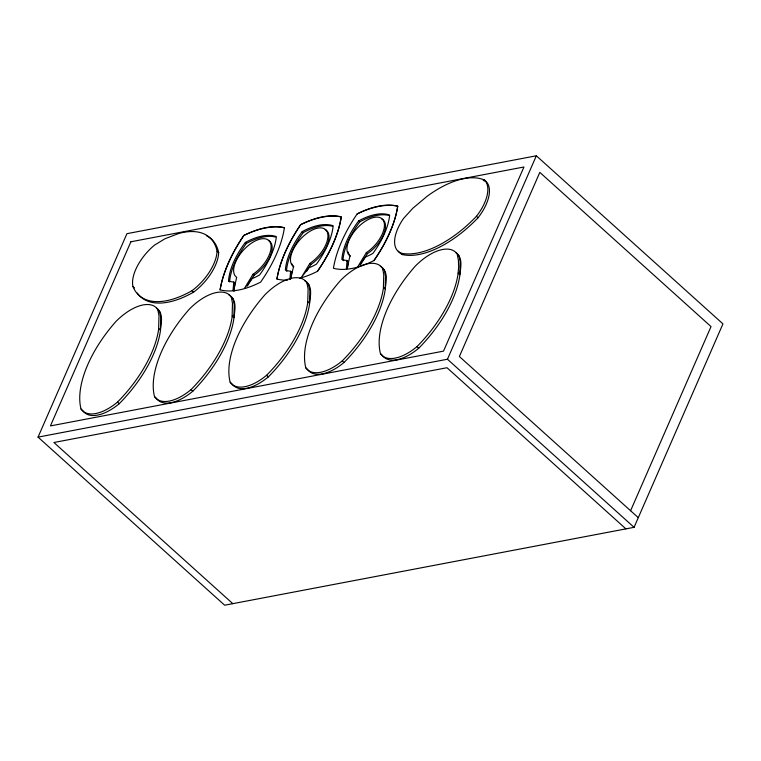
<?xml version="1.0" encoding="UTF-8"?>
<svg xmlns="http://www.w3.org/2000/svg" width="761" height="761" viewBox="0 0 761 761"><rect width="100%" height="100%" fill="white"/><g stroke="black" fill="none" stroke-linecap="round" stroke-linejoin="round"><path stroke-width="1.14" d="M233.047 290.302L233.77 282.046A64.019 32.19 -48 0 1 228.528 280.961A59.31 29.822 -48 0 1 245.356 242.445A61.441 30.897 -48 0 1 276.338 236.614A63.039 31.696 -48 0 1 259.577 274.978A52.347 26.321 -48 0 1 252.015 278.621L244.462 288.333L253.023 274.236A24.466 12.3 -48 0 0 270.669 243.577A24.466 12.3 -48 0 0 245.071 248.447A24.466 12.3 -48 0 0 236.7 277.337L233.694 290.179A1.008 0.504 -48 0 1 233.047 290.302L234.122 291.273M234.226 290.093L234.854 283.016L233.77 282.046M289.893 279.487L290.626 271.23A64.019 32.19 -48 0 1 285.375 270.145A59.31 29.822 -48 0 1 302.203 231.629A61.441 30.897 -48 0 1 333.185 225.798A63.039 31.696 -48 0 1 316.424 264.162A52.347 26.321 -48 0 1 308.871 267.805L301.308 277.518L309.87 263.42A24.466 12.3 -48 0 0 327.515 232.761A24.466 12.3 -48 0 0 301.917 237.632A24.466 12.3 -48 0 0 293.546 266.521L290.54 279.363M291.282 276.918L291.701 272.2L290.626 271.23M347.102 260.49L346.379 268.747A1.008 0.504 -48 0 0 347.026 268.623L350.022 255.782A24.466 12.3 -48 0 1 358.393 226.883A24.466 12.3 -48 0 1 384.001 222.012A24.466 12.3 -48 0 1 366.355 252.671L357.756 266.74L365.347 257.056A52.347 26.321 -48 0 0 372.9 253.423A63.039 31.696 -48 0 0 389.67 215.049A61.441 30.897 -48 0 0 358.688 220.88A59.31 29.822 -48 0 0 341.86 259.396A64.019 32.19 -48 0 0 347.102 260.49L348.177 261.461L347.663 267.358M38.05 437.118L126.935 233.675L536.343 155.786L722.95 323.882L634.065 527.325L224.657 605.214L38.05 437.118L447.458 359.23L634.065 527.325M447.458 359.23L536.343 155.786M630.584 510.736L711.031 326.593L539.825 172.376L459.378 356.519L638.289 517.67M247.315 286.136L254.098 275.206A24.466 12.3 -48 0 0 270.402 255.686A24.466 12.3 -48 0 0 268.3 240.4M306.626 271.344L310.945 264.39A24.466 12.3 -48 0 0 327.249 244.871A24.466 12.3 -48 0 0 325.147 229.584M360.647 264.581L367.43 253.641A24.466 12.3 -48 0 0 383.734 234.131A24.466 12.3 -48 0 0 381.632 218.835M402.712 254.65L401.095 253.194A37.07 18.635 -48 0 1 403.596 218.388L412.9 208.2L426.883 196.462A83.054 41.76 -48 0 1 484.443 180.015L486.051 181.47A37.527 18.863 -48 0 1 478.079 217.732A86.288 43.387 -48 0 1 402.712 254.65A37.07 18.635 -48 0 1 398.326 251.149M484.443 180.015A37.527 18.863 -48 0 1 476.472 216.276L478.079 217.732M382.222 355.216L380.452 353.618A94.821 47.677 -48 0 1 415.221 266.207A40.733 20.48 -48 0 1 455.725 252.319L459.026 255.915L460.177 261.889L459.796 275.653A91.263 45.888 -48 0 1 418.674 348.281A41.237 20.737 -48 0 1 382.707 355.882M458.112 273.094L459.882 274.692C460.586 267.872 462.764 259.463 457.494 253.908A40.733 20.48 -48 0 0 455.877 252.633M358.688 220.88L359.763 221.86A61.441 30.897 -48 0 1 388.728 215.42M366.355 252.671L367.43 253.641M382.612 268.519L384.391 270.117L385.542 276.091L385.161 289.855A91.263 45.888 -48 0 1 344.039 362.474A41.237 20.737 -48 0 1 307.577 369.418L305.808 367.82A94.821 47.677 -48 0 1 340.586 280.409A40.733 20.48 -48 0 1 381.08 266.521L382.612 268.519L383.763 274.502L383.392 288.267A91.263 45.888 -48 0 1 342.26 360.885A41.237 20.737 -48 0 1 305.808 367.82M383.477 287.297L385.247 288.895C385.951 282.074 388.129 273.665 382.859 268.11A40.733 20.48 -48 0 0 380.329 266.312M302.203 231.629L303.278 232.6A61.441 30.897 -48 0 1 332.243 226.169M625.903 528.876L446.992 367.725L53.907 442.502L232.818 603.663M380.452 353.618A41.237 20.737 -48 0 0 416.904 346.683L418.674 348.281M309.87 263.42L310.945 264.39M306.949 282.921L308.728 284.509L309.879 290.483L309.499 304.248A91.263 45.888 -48 0 1 268.376 376.876A41.237 20.737 -48 0 1 231.915 383.81L230.145 382.212A94.821 47.677 -48 0 1 264.923 294.802A40.733 20.48 -48 0 1 305.418 280.914L306.949 282.921L308.1 288.895L307.729 302.659A91.263 45.888 -48 0 1 266.597 375.278A41.237 20.737 -48 0 1 230.145 382.212M245.356 242.445L246.431 243.415A61.441 30.897 -48 0 1 275.396 236.985M307.815 301.689L309.584 303.287C310.288 296.467 312.467 288.058 307.197 282.502A40.733 20.48 -48 0 0 304.666 280.704M253.023 274.236L254.098 275.206M342.26 360.885L344.039 362.474M134.535 287.934L132.928 286.488A37.07 18.635 -48 0 1 154.502 245.128L165.07 238.707L178.873 233.446A83.054 41.76 -48 0 1 217.066 251.216L218.673 252.662A37.527 18.863 -48 0 1 193.532 292.195A86.288 43.387 -48 0 1 137.294 293.061M228.528 280.961L229.603 281.931A59.31 29.822 -48 0 1 246.431 243.415M231.334 297.304L233.104 298.902L234.255 304.876L233.874 318.64A91.263 45.888 -48 0 1 192.752 391.259A41.237 20.737 -48 0 1 156.29 398.193L154.521 396.605A94.821 47.677 -48 0 1 189.299 309.194A40.733 20.48 -48 0 1 229.803 295.297L231.334 297.304L232.486 303.278L232.105 317.042A91.263 45.888 -48 0 1 190.982 389.661A41.237 20.737 -48 0 1 154.521 396.605M232.191 316.081L233.96 317.67C234.664 310.849 236.842 302.45 231.572 296.895A40.733 20.48 -48 0 0 229.051 295.087M132.928 286.488A86.288 43.387 -48 0 0 191.924 290.74L193.532 292.195M266.597 375.278L268.376 376.876M157.841 309.737L159.61 311.335L160.761 317.308L160.381 331.073A91.263 45.888 -48 0 1 119.258 403.691A41.237 20.737 -48 0 1 82.797 410.626L81.027 409.038A94.821 47.677 -48 0 1 115.805 321.627A40.733 20.48 -48 0 1 156.309 307.729L157.841 309.737L158.992 315.71L158.611 329.475A91.263 45.888 -48 0 1 117.489 402.103A41.237 20.737 -48 0 1 81.027 409.038M158.697 328.514L160.466 330.112C161.17 323.282 163.349 314.883 158.079 309.327A40.733 20.48 -48 0 0 156.462 308.043M190.982 389.661L192.752 391.259M117.489 402.103L119.258 403.691M457.256 254.317L458.407 260.3L458.664 266.902L458.027 274.065A91.263 45.888 -48 0 1 416.904 346.683M284.395 227.729A100.994 50.787 -48 0 1 260.623 282.122A90.454 45.479 -48 0 1 220.1 289.836A107.967 54.288 -48 0 1 243.862 235.444A99.472 50.017 -48 0 1 284.395 227.729A92.538 46.526 -48 0 0 243.862 235.444A105.094 52.842 -48 0 0 220.1 289.836M287.706 280.124A90.454 45.479 -48 0 1 276.947 279.021A106.511 53.555 -48 0 1 300.719 224.628A99.472 50.017 -48 0 1 341.242 216.914A100.994 50.787 -48 0 1 317.48 271.306A90.454 45.479 -48 0 1 299.815 278.222M276.947 279.021A105.094 52.842 -48 0 1 300.719 224.628A92.538 46.526 -48 0 1 341.242 216.914A103.743 52.167 -48 0 1 317.48 271.306M357.194 213.879A105.094 52.842 -48 0 0 333.432 268.272A90.454 45.479 -48 0 0 373.955 260.557A102.355 51.463 -48 0 0 397.718 206.174A99.472 50.017 -48 0 0 357.194 213.879A92.538 46.526 -48 0 1 397.718 206.174A100.994 50.787 -48 0 1 373.955 260.557M217.066 251.216A37.527 18.863 -48 0 1 191.924 290.74M206.402 235.701A83.054 41.76 -48 0 1 218.673 252.662M476.472 216.276A86.288 43.387 -48 0 1 401.095 253.194M483.235 180.443A83.054 41.76 -48 0 1 486.051 181.47M350.279 256.086A24.466 12.3 -48 0 1 348.215 252.053M348.177 261.461A64.019 32.19 -48 0 1 346.797 261.299M343.753 260.633A64.019 32.19 -48 0 1 342.935 260.367A59.31 29.822 -48 0 1 359.763 221.86M293.794 266.826A24.466 12.3 -48 0 1 292.034 263.972M291.701 272.2A64.019 32.19 -48 0 1 291.235 272.153M286.859 271.249A64.019 32.19 -48 0 1 286.45 271.116M286.536 270.174A59.31 29.822 -48 0 1 303.278 232.6M234.854 283.016A64.019 32.19 -48 0 1 233.922 282.921M130.882 241.779L50.426 425.922L443.511 351.135L523.958 166.992L130.882 241.779"/></g></svg>
